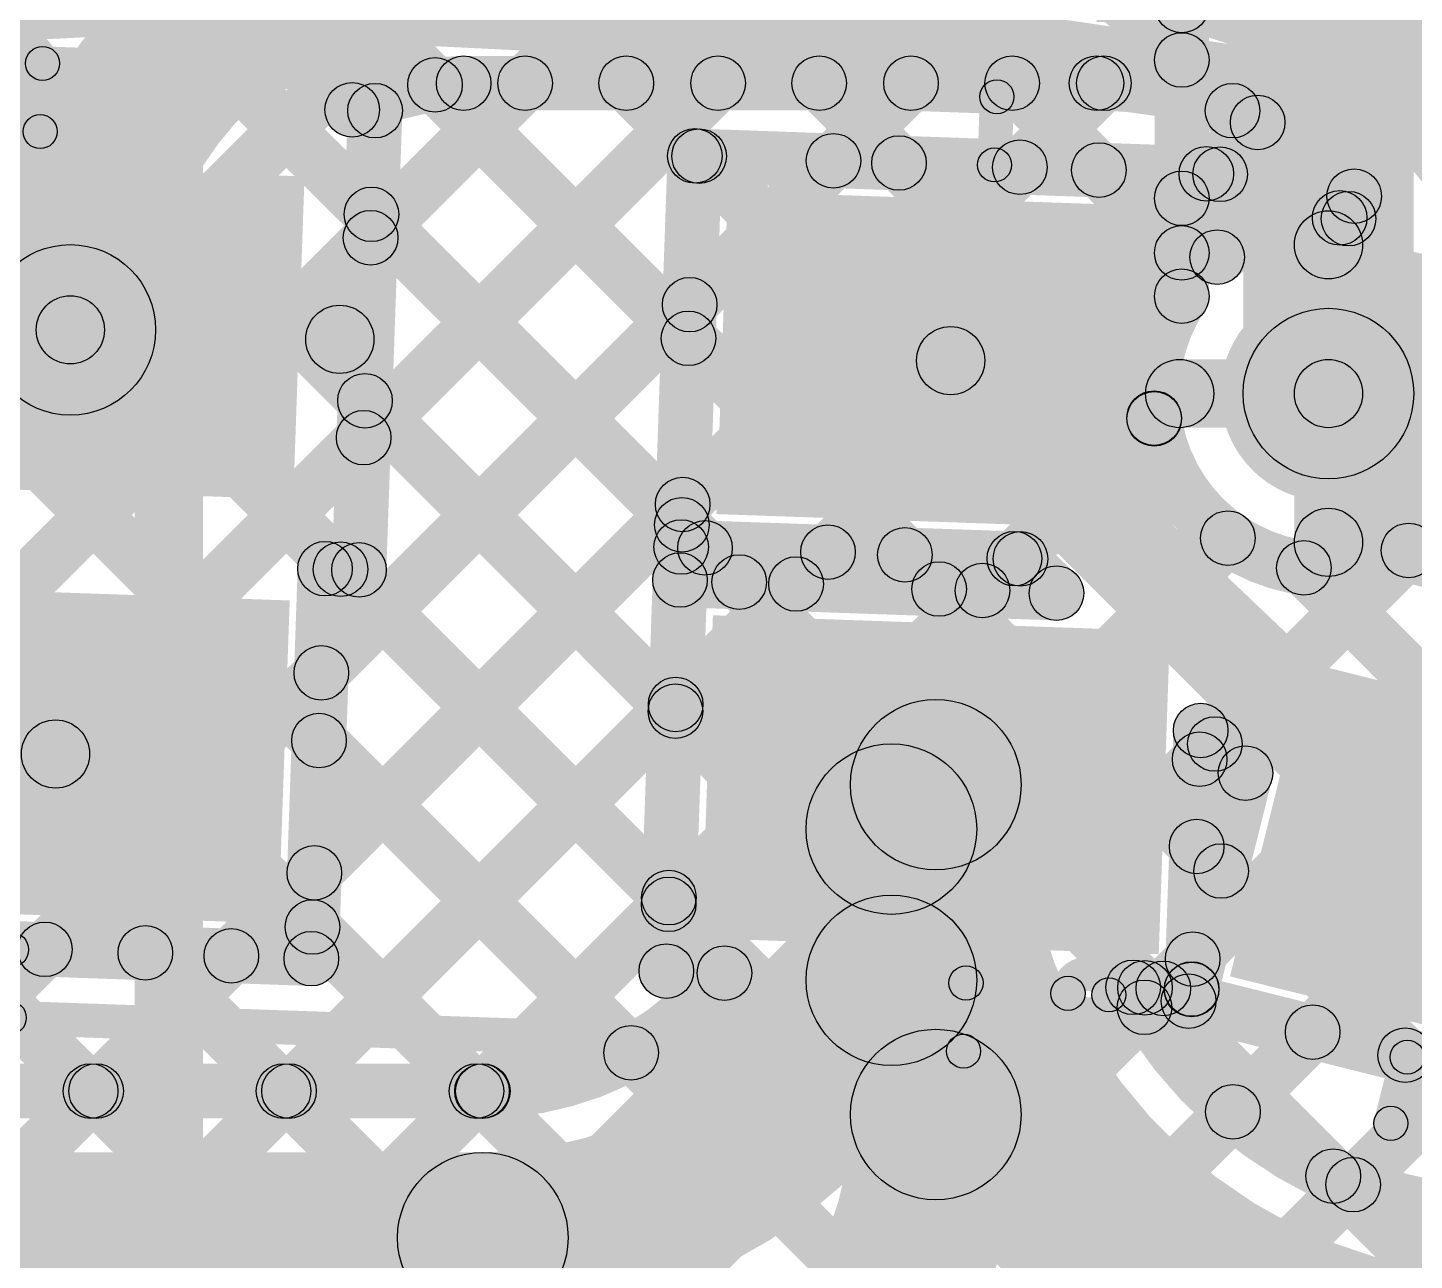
# Model space of a CAD drawing. Header units: millimetres. Extents: x -2.17 to 2.17, y -2.17 to 2.17.
# Drawn here: x -0.0207 to 0.1826, y 0.9893 to 1.17 of the extents above; entities that cross this region are included whole.
import ezdxf

# ---------------------------------------------------------------- set-up
doc = ezdxf.new("R2010")
doc.units = ezdxf.units.MM
doc.header["$MEASUREMENT"] = 0
for name, color, linetype in [('BottomLayer', 5, 'Continuous'), ('BottomSolder', 6, 'Continuous'), ('Mechanical1', 6, 'Continuous'), ('Mechanical2', 216, 'Continuous'), ('TopLayer', 1, 'Continuous'), ('TopOverlay', 2, 'Continuous'), ('TopPaste', 8, 'Continuous'), ('TopSolder', 216, 'Continuous'), ('ViaHoleLayer', 16, 'Continuous')]:
    doc.layers.add(name, color=color, linetype=linetype)

# ---------------------------------------------------------------- blocks, each defined once
blk = doc.blocks.new('WS2812B_M____205')
at = {"layer": 'TopLayer'}
for points in [[(0.03504, 0.05079), (0.09409, 0.05079), (0.09409, 0.01142), (0.03504, 0.01142)], [(0.03504, -0.01142), (0.09409, -0.01142), (0.09409, -0.05079), (0.03504, -0.05079)]]:
    blk.add_hatch(color=1, dxfattribs=at).paths.add_polyline_path(points)
at = {"layer": 'TopOverlay'}
for points in [[(0.07, 0.0725), (0.07, 0.0675), (-0.07, 0.0675), (-0.07, 0.0725)], [(0.0675, 0.07), (0.0725, 0.07), (0.0725, 0.06), (0.0675, 0.06)]]:
    blk.add_hatch(color=2, dxfattribs=at).paths.add_polyline_path(points)
h = blk.add_hatch(color=2, dxfattribs=at)
edge = h.paths.add_edge_path()
edge.add_arc((0.07, 0.07), 0.0025, 0, 360)
h = blk.add_hatch(color=2, dxfattribs=at)
edge = h.paths.add_edge_path()
edge.add_arc((0.07, 0.07), 0.0025, 0, 360)
h = blk.add_hatch(color=2, dxfattribs=at)
edge = h.paths.add_edge_path()
edge.add_arc((0.07, 0.06), 0.0025, 0, 360)
at = {"layer": 'TopPaste'}
for points in [[(0.03504, 0.05079), (0.09409, 0.05079), (0.09409, 0.01142), (0.03504, 0.01142)], [(0.03504, -0.01142), (0.09409, -0.01142), (0.09409, -0.05079), (0.03504, -0.05079)]]:
    blk.add_hatch(color=8, dxfattribs=at).paths.add_polyline_path(points)
at = {"layer": 'TopSolder'}
for points in [[(0.03104, 0.05479), (0.09809, 0.05479), (0.09809, 0.00742), (0.03104, 0.00742)], [(0.03104, -0.00742), (0.09809, -0.00742), (0.09809, -0.05479), (0.03104, -0.05479)]]:
    blk.add_hatch(color=216, dxfattribs=at).paths.add_polyline_path(points)
at = {"layer": 'TopOverlay'}
for centre in [(0.07, 0.07), (0.07, 0.07), (0.07, 0.06)]:
    blk.add_circle(centre, 0.0025, dxfattribs=at)
blk = doc.blocks.new('WS2812B_M____206')
at = {"layer": 'TopLayer'}
for points in [[(-0.09409, 0.05079), (-0.03504, 0.05079), (-0.03504, 0.01142), (-0.09409, 0.01142)], [(0.03504, 0.05079), (0.09409, 0.05079), (0.09409, 0.01142), (0.03504, 0.01142)], [(-0.09409, -0.01142), (-0.03504, -0.01142), (-0.03504, -0.05079), (-0.09409, -0.05079)], [(0.03504, -0.01142), (0.09409, -0.01142), (0.09409, -0.05079), (0.03504, -0.05079)]]:
    blk.add_hatch(color=1, dxfattribs=at).paths.add_polyline_path(points)
at = {"layer": 'TopOverlay'}
h = blk.add_hatch(color=2, dxfattribs=at)
edge = h.paths.add_edge_path()
edge.add_arc((-0.07, 0.07), 0.0025, 0, 360)
h = blk.add_hatch(color=2, dxfattribs=at)
edge = h.paths.add_edge_path()
edge.add_arc((-0.07, 0.07), 0.0025, 0, 360)
for points in [[(0.07, 0.0725), (0.07, 0.0675), (-0.07, 0.0675), (-0.07, 0.0725)], [(-0.0725, 0.07), (-0.0675, 0.07), (-0.0675, 0.06), (-0.0725, 0.06)], [(0.0675, 0.07), (0.0725, 0.07), (0.0725, 0.06), (0.0675, 0.06)], [(-0.0725, -0.06), (-0.0675, -0.06), (-0.0675, -0.07), (-0.0725, -0.07)], [(0.0675, -0.06), (0.0725, -0.06), (0.0725, -0.07), (0.0675, -0.07)], [(0.07, -0.0675), (0.07, -0.0725), (-0.07, -0.0725), (-0.07, -0.0675)]]:
    blk.add_hatch(color=2, dxfattribs=at).paths.add_polyline_path(points)
h = blk.add_hatch(color=2, dxfattribs=at)
edge = h.paths.add_edge_path()
edge.add_arc((0.07, 0.07), 0.0025, 0, 360)
h = blk.add_hatch(color=2, dxfattribs=at)
edge = h.paths.add_edge_path()
edge.add_arc((0.07, 0.07), 0.0025, 0, 360)
h = blk.add_hatch(color=2, dxfattribs=at)
edge = h.paths.add_edge_path()
edge.add_arc((-0.091, 0.061), 0.0025, 0, 360)
h = blk.add_hatch(color=2, dxfattribs=at)
edge = h.paths.add_edge_path()
edge.add_arc((-0.085, 0.061), 0.0025, 0, 360)
h = blk.add_hatch(color=2, dxfattribs=at)
edge = h.paths.add_edge_path()
edge.add_arc((-0.07, 0.06), 0.0025, 0, 360)
h = blk.add_hatch(color=2, dxfattribs=at)
edge = h.paths.add_edge_path()
edge.add_arc((0.07, 0.06), 0.0025, 0, 360)
h = blk.add_hatch(color=2, dxfattribs=at)
edge = h.paths.add_edge_path()
edge.add_arc((-0.07, -0.06), 0.0025, 0, 360)
h = blk.add_hatch(color=2, dxfattribs=at)
edge = h.paths.add_edge_path()
edge.add_arc((0.07, -0.06), 0.0025, 0, 360)
h = blk.add_hatch(color=2, dxfattribs=at)
edge = h.paths.add_edge_path()
edge.add_arc((-0.07, -0.07), 0.0025, 0, 360)
h = blk.add_hatch(color=2, dxfattribs=at)
edge = h.paths.add_edge_path()
edge.add_arc((-0.07, -0.07), 0.0025, 0, 360)
h = blk.add_hatch(color=2, dxfattribs=at)
edge = h.paths.add_edge_path()
edge.add_arc((0.07, -0.07), 0.0025, 0, 360)
h = blk.add_hatch(color=2, dxfattribs=at)
edge = h.paths.add_edge_path()
edge.add_arc((0.07, -0.07), 0.0025, 0, 360)
at = {"layer": 'TopPaste'}
for points in [[(-0.09409, 0.05079), (-0.03504, 0.05079), (-0.03504, 0.01142), (-0.09409, 0.01142)], [(0.03504, 0.05079), (0.09409, 0.05079), (0.09409, 0.01142), (0.03504, 0.01142)], [(-0.09409, -0.01142), (-0.03504, -0.01142), (-0.03504, -0.05079), (-0.09409, -0.05079)], [(0.03504, -0.01142), (0.09409, -0.01142), (0.09409, -0.05079), (0.03504, -0.05079)]]:
    blk.add_hatch(color=8, dxfattribs=at).paths.add_polyline_path(points)
at = {"layer": 'TopSolder'}
for points in [[(-0.09809, 0.05479), (-0.03104, 0.05479), (-0.03104, 0.00742), (-0.09809, 0.00742)], [(0.03104, 0.05479), (0.09809, 0.05479), (0.09809, 0.00742), (0.03104, 0.00742)], [(-0.09809, -0.00742), (-0.03104, -0.00742), (-0.03104, -0.05479), (-0.09809, -0.05479)], [(0.03104, -0.00742), (0.09809, -0.00742), (0.09809, -0.05479), (0.03104, -0.05479)]]:
    blk.add_hatch(color=216, dxfattribs=at).paths.add_polyline_path(points)
at = {"layer": 'TopOverlay', "const_width": 0.005}
blk.add_lwpolyline([(-0.085, 0.061, 1), (-0.091, 0.061, 1)], format="xyb", close=True, dxfattribs=at)
at = {"layer": 'TopOverlay'}
for centre in [(-0.07, 0.07), (-0.07, 0.07), (0.07, 0.07), (0.07, 0.07), (-0.091, 0.061), (-0.085, 0.061), (-0.07, 0.06), (0.07, 0.06), (-0.07, -0.06), (0.07, -0.06), (-0.07, -0.07), (-0.07, -0.07), (0.07, -0.07), (0.07, -0.07)]:
    blk.add_circle(centre, 0.0025, dxfattribs=at)

msp = doc.modelspace()

# ---------------------------------------------------------------- hatches: boundary and pattern name
at = {"layer": 'BottomLayer'}
for points in [[(-0.63664, 1.94478), (-0.63098, 1.95043), (0.15133, 1.16813), (0.14567, 1.16247)], [(-0.65734, 1.9372), (-0.65168, 1.94286), (0.15133, 1.13984), (0.14567, 1.13419)], [(-0.67805, 1.92962), (-0.67239, 1.93528), (0.14727, 1.11562), (0.14161, 1.10996)], [(-0.69875, 1.92204), (-0.6931, 1.9277), (0.43483, 0.79977), (0.42917, 0.79412)], [(-0.71946, 1.91446), (-0.7138, 1.92012), (0.4304, 0.77592), (0.42475, 0.77026)], [(-0.74017, 1.90689), (-0.73451, 1.91254), (0.40382, 0.77422), (0.39816, 0.76856)], [(-0.76087, 1.89931), (-0.75521, 1.90496), (0.37553, 0.77422), (0.36988, 0.76856)], [(-0.78158, 1.89173), (-0.77592, 1.89739), (0.34612, 0.77534), (0.34047, 0.76969)], [(-0.80228, 1.88415), (-0.79663, 1.88981), (0.31769, 0.77549), (0.31203, 0.76983)], [(-0.82299, 1.87657), (-0.81733, 1.88223), (0.31257, 0.75232), (0.30692, 0.74667)], [(-0.84344, 1.86874), (-0.83778, 1.87439), (0.3049, 0.73172), (0.29924, 0.72606)], [(-0.86168, 1.85869), (-0.85602, 1.86435), (0.27661, 0.73172), (0.27095, 0.72606)], [(-0.87992, 1.84865), (-0.87426, 1.8543), (0.24833, 0.73172), (0.24267, 0.72606)], [(-0.32235, 0.55537), (-0.32801, 0.56103), (0.94909, 1.83813), (0.95475, 1.83247)], [(-0.30604, 0.5434), (-0.3117, 0.54906), (0.96823, 1.82898), (0.97388, 1.82332)], [(-0.17292, 0.64824), (-0.17857, 0.65389), (0.98631, 1.81878), (0.99197, 1.81312)], [(0.1525, 1.13067), (0.1445, 1.13067), (0.1445, 1.4562), (0.1525, 1.4562)], [(0.1825, 1.11639), (0.1575, 1.11639), (0.1575, 1.4562), (0.1825, 1.4562)], [(-0.70329, 0.48556), (-0.70895, 0.49122), (0.14567, 1.34584), (0.15133, 1.34018)], [(-0.67501, 0.48556), (-0.68066, 0.49122), (0.14567, 1.31755), (0.15133, 1.31189)], [(-0.57427, 0.55801), (-0.57993, 0.56366), (0.14567, 1.28927), (0.15133, 1.28361)], [(-0.54433, 0.55967), (-0.54998, 0.56533), (0.14567, 1.26098), (0.15133, 1.25533)], [(-0.51604, 0.55967), (-0.5217, 0.56533), (0.14567, 1.2327), (0.15133, 1.22704)], [(-0.48776, 0.55967), (-0.49341, 0.56533), (0.14567, 1.20441), (0.15133, 1.19876)], [(-0.45947, 0.55967), (-0.46513, 0.56533), (0.14567, 1.17613), (0.15133, 1.17047)], [(-0.43119, 0.55967), (-0.43685, 0.56533), (0.14567, 1.14785), (0.15133, 1.14219)], [(0.14819, 1.11139), (0.14819, 1.12139), (0.17, 1.12139), (0.17, 1.11139)], [(0.17, 1.11139), (0.17, 1.12139), (0.19181, 1.12139), (0.19181, 1.11139)], [(0.175, 1.09458), (0.165, 1.09458), (0.165, 1.11639), (0.175, 1.11639)], [(-0.4029, 0.55967), (-0.40856, 0.56533), (0.14163, 1.11552), (0.14728, 1.10986)], [(-0.37462, 0.55967), (-0.38028, 0.56533), (0.15243, 1.09803), (0.15808, 1.09238)], [(-0.34634, 0.55967), (-0.35199, 0.56533), (0.17891, 1.09623), (0.18457, 1.09057)], [(0.16357, 1.088), (0.16923, 1.09366), (0.43483, 0.82806), (0.42917, 0.8224)]]:
    msp.add_hatch(color=5, dxfattribs=at).paths.add_polyline_path(points)
h = msp.add_hatch(color=5, dxfattribs=at)
edge = h.paths.add_edge_path()
edge.add_arc((0.1485, 1.1733), 0.004, 0, 360)
h = msp.add_hatch(color=5, dxfattribs=at)
edge = h.paths.add_edge_path()
edge.add_arc((0.1485, 1.1653), 0.004, 0, 360)
h = msp.add_hatch(color=5, dxfattribs=at)
edge = h.paths.add_edge_path()
edge.add_arc((0.1485, 1.14502), 0.004, 0, 360)
h = msp.add_hatch(color=5, dxfattribs=at)
edge = h.paths.add_edge_path()
edge.add_arc((0.1485, 1.13701), 0.004, 0, 360)
h = msp.add_hatch(color=5, dxfattribs=at)
edge = h.paths.add_edge_path()
edge.add_arc((0.1485, 1.13067), 0.004, 0, 360)
h = msp.add_hatch(color=5, dxfattribs=at)
edge = h.paths.add_edge_path()
edge.add_arc((0.1485, 1.13067), 0.004, 0, 360)
h = msp.add_hatch(color=5, dxfattribs=at)
edge = h.paths.add_edge_path()
edge.add_arc((0.17, 1.11639), 0.0125, 0, 360)
h = msp.add_hatch(color=5, dxfattribs=at)
edge = h.paths.add_edge_path()
edge.add_arc((0.17, 1.11639), 0.01181, 0, 360)
h = msp.add_hatch(color=5, dxfattribs=at)
edge = h.paths.add_edge_path()
edge.add_arc((0.14819, 1.11639), 0.005, 0, 360)
h = msp.add_hatch(color=5, dxfattribs=at)
edge = h.paths.add_edge_path()
edge.add_arc((0.17, 1.11639), 0.005, 0, 360)
h = msp.add_hatch(color=5, dxfattribs=at)
edge = h.paths.add_edge_path()
edge.add_arc((0.17, 1.11639), 0.005, 0, 360)
h = msp.add_hatch(color=5, dxfattribs=at)
edge = h.paths.add_edge_path()
edge.add_arc((0.17, 1.11639), 0.005, 0, 360)
h = msp.add_hatch(color=5, dxfattribs=at)
edge = h.paths.add_edge_path()
edge.add_arc((0.14444, 1.11279), 0.004, 0, 360)
h = msp.add_hatch(color=5, dxfattribs=at)
edge = h.paths.add_edge_path()
edge.add_arc((0.14446, 1.11269), 0.004, 0, 360)
h = msp.add_hatch(color=5, dxfattribs=at)
edge = h.paths.add_edge_path()
edge.add_arc((0.15526, 1.0952), 0.004, 0, 360)
h = msp.add_hatch(color=5, dxfattribs=at)
edge = h.paths.add_edge_path()
edge.add_arc((0.17, 1.09458), 0.005, 0, 360)
h = msp.add_hatch(color=5, dxfattribs=at)
edge = h.paths.add_edge_path()
edge.add_arc((0.18174, 1.0934), 0.004, 0, 360)
h = msp.add_hatch(color=5, dxfattribs=at)
edge = h.paths.add_edge_path()
edge.add_arc((0.1664, 1.09083), 0.004, 0, 360)
at = {"layer": 'BottomSolder'}
h = msp.add_hatch(color=6, dxfattribs=at)
edge = h.paths.add_edge_path()
edge.add_arc((0.17, 1.11639), 0.01581, 0, 360)
at = {"layer": 'Mechanical1'}
msp.add_hatch(color=6, dxfattribs=at).paths.add_polyline_path([(0.005, 0), (-0.005, 0), (-0.005, 2.16739), (0.005, 2.16739)])
at = {"layer": 'TopLayer'}
h = msp.add_hatch(color=1, dxfattribs=at)
edge = h.paths.add_edge_path()
edge.add_arc((0.03902, 1.16164), 0.004, 0, 360)
h = msp.add_hatch(color=1, dxfattribs=at)
edge = h.paths.add_edge_path()
edge.add_arc((0.04322, 1.16189), 0.004, 0, 360)
h = msp.add_hatch(color=1, dxfattribs=at)
edge = h.paths.add_edge_path()
edge.add_arc((0.04322, 1.16189), 0.004, 0, 360)
for points in [[(0.04322, 1.15789), (0.04322, 1.16589), (0.136, 1.16589), (0.136, 1.15789)], [(0.03139, 1.1071), (0.02573, 1.11276), (0.07769, 1.16472), (0.08335, 1.15906)], [(0.03241, 1.13641), (0.02676, 1.14207), (0.04941, 1.16472), (0.05506, 1.15906)], [(0.03619, 1.15882), (0.04185, 1.16447), (0.079, 1.12731), (0.07335, 1.12166)], [(0.06423, 1.15906), (0.06989, 1.16472), (0.08057, 1.15404), (0.07491, 1.14838)], [(0.09251, 1.15906), (0.09817, 1.16472), (0.10987, 1.15301), (0.10422, 1.14736)], [(0.10026, 1.14769), (0.09461, 1.15335), (0.10597, 1.16472), (0.11163, 1.15906)], [(0.1208, 1.15906), (0.12645, 1.16472), (0.13918, 1.15199), (0.13352, 1.14633)], [(0.12759, 1.14674), (0.12194, 1.1524), (0.13425, 1.16471), (0.1399, 1.15905)], [(0.02674, 1.15399), (0.02702, 1.16199), (0.03037, 1.16187), (0.03009, 1.15387)], [(0.15311, 1.15504), (0.15876, 1.16069), (0.17448, 1.14498), (0.16882, 1.13932)], [(0.15492, 1.14578), (0.14927, 1.15144), (0.15679, 1.15897), (0.16245, 1.15331)], [(0.03188, 1.0904), (0.02389, 1.09068), (0.02624, 1.15801), (0.03423, 1.15773)], [(0.07697, 1.14723), (0.07725, 1.15523), (0.15426, 1.15254), (0.15398, 1.14454)], [(0.07911, 1.09376), (0.07111, 1.09404), (0.07311, 1.15137), (0.08111, 1.15109)], [(0.15769, 1.13626), (0.1497, 1.13654), (0.15012, 1.14868), (0.15812, 1.1484)], [(0.02688, 1.13985), (0.03253, 1.1455), (0.07805, 1.09998), (0.07239, 1.09433)], [(0.17683, 1.14106), (0.16907, 1.143), (0.16989, 1.1463), (0.17766, 1.14437)], [(0.175, 1.11639), (0.165, 1.11639), (0.165, 1.1382), (0.175, 1.1382)], [(0.02518, 1.07261), (0.01952, 1.07827), (0.07352, 1.13226), (0.07918, 1.12661)], [(-0.05412, 1.12211), (-0.05377, 1.1321), (-0.01427, 1.13072), (-0.01462, 1.12073)], [(-0.01462, 1.12073), (-0.01427, 1.13072), (0.02524, 1.12934), (0.02489, 1.11935)], [(0.16683, 1.1043), (0.17317, 1.12848), (0.21205, 1.11828), (0.2057, 1.0941)], [(-0.11202, 1.11594), (-0.10681, 1.12448), (-0.01401, 1.06783), (-0.01922, 1.05929)], [(0.11117, 1.1176), (0.11806, 1.12484), (0.19727, 1.04945), (0.19038, 1.04221)], [(0.02592, 1.11252), (0.03158, 1.11817), (0.0771, 1.07265), (0.07144, 1.067)], [(0.02416, 1.0433), (0.0185, 1.04896), (0.0725, 1.10296), (0.07815, 1.0973)], [(0.07239, 1.09433), (0.07805, 1.09998), (0.08143, 1.0966), (0.07577, 1.09095)], [(0.07497, 1.0899), (0.07525, 1.09789), (0.12498, 1.09616), (0.1247, 1.08816)], [(0.07577, 1.09095), (0.08143, 1.0966), (0.08644, 1.09159), (0.08079, 1.08593)], [(0.09478, 1.08564), (0.08912, 1.0913), (0.0938, 1.09597), (0.09946, 1.09032)], [(0.02275, 1.08672), (0.02303, 1.09471), (0.02802, 1.09454), (0.02774, 1.08654)], [(0.10508, 1.08992), (0.11074, 1.09558), (0.11575, 1.09057), (0.1101, 1.08491)], [(0.12211, 1.08469), (0.11645, 1.09034), (0.12113, 1.09502), (0.12679, 1.08936)], [(0.12208, 1.08926), (0.1276, 1.09506), (0.13287, 1.09004), (0.12736, 1.08424)], [(0.02234, 1.08781), (0.028, 1.09347), (0.07614, 1.04532), (0.07048, 1.03967)], [(0.0748, 1.08507), (0.07508, 1.09306), (0.13026, 1.09114), (0.12998, 1.08314)], [(0.02489, 1.03341), (0.01689, 1.03369), (0.01889, 1.09086), (0.02688, 1.09058)], [(0.07693, 1.03159), (0.06894, 1.03187), (0.07094, 1.0892), (0.07894, 1.08893)], [(0.02045, 1.01131), (0.01479, 1.01697), (0.07147, 1.07365), (0.07713, 1.06799)], [(0.14851, 1.06411), (0.15403, 1.0699), (0.1606, 1.06365), (0.15508, 1.05786)], [(0.01918, 1.06269), (0.02483, 1.06835), (0.0706, 1.02258), (0.06494, 1.01692)], [(0.15395, 1.05996), (0.1483, 1.06562), (0.15053, 1.06785), (0.15618, 1.06219)], [(0.15394, 1.02896), (0.14595, 1.02924), (0.14727, 1.06714), (0.15527, 1.06687)], [(0.15383, 1.02813), (0.14607, 1.03006), (0.15396, 1.06172), (0.16172, 1.05979)], [(0.12494, 1.0107), (0.09994, 1.0107), (0.09994, 1.05905), (0.12494, 1.05905)], [(0.11843, 1.03038), (0.09343, 1.03038), (0.09343, 1.05254), (0.11843, 1.05254)], [(0.14785, 1.04716), (0.15351, 1.05281), (0.15709, 1.04923), (0.15143, 1.04357)], [(0.04873, 1.01131), (0.04308, 1.01697), (0.07045, 1.04434), (0.07611, 1.03868)], [(0.01822, 1.03536), (0.02388, 1.04102), (0.04793, 1.01697), (0.04227, 1.01131)], [(-0.05626, 1.03224), (-0.05598, 1.04023), (0.02103, 1.03754), (0.02075, 1.02955)], [(-0.03583, 1.0116), (-0.04148, 1.01726), (-0.021, 1.03774), (-0.01535, 1.03208)], [(-0.03558, 1.03259), (-0.02992, 1.03825), (-0.00864, 1.01697), (-0.0143, 1.01131)], [(-0.00783, 1.01131), (-0.01349, 1.01697), (0.00633, 1.03679), (0.01198, 1.03113)], [(-0.00627, 1.03157), (-0.00061, 1.03723), (0.01965, 1.01697), (0.01399, 1.01131)], [(0.0728, 1.02773), (0.07308, 1.03573), (0.08158, 1.03543), (0.08131, 1.02744)], [(0.14863, 1.02636), (0.14298, 1.03201), (0.14727, 1.03631), (0.15293, 1.03065)], [(0.14123, 1.02534), (0.14151, 1.03334), (0.15007, 1.03304), (0.14979, 1.02504)], [(0.14586, 1.02358), (0.1402, 1.02924), (0.14298, 1.03201), (0.14863, 1.02636)], [(0.14027, 1.02645), (0.14593, 1.03211), (0.17354, 1.0045), (0.16788, 0.99884)], [(0.14854, 1.02344), (0.15047, 1.0312), (0.22524, 1.01256), (0.2233, 1.0048)], [(0.15883, 1.00827), (0.15317, 1.01392), (0.16486, 1.02561), (0.17052, 1.01996)], [(0.17843, 1.01657), (0.18409, 1.02223), (0.2076, 0.99872), (0.20194, 0.99306)], [(0.17644, 0.99759), (0.17078, 1.00325), (0.1875, 1.01997), (0.19316, 1.01431)], [(-0.03355, 1.01014), (-0.03355, 1.01814), (0.04603, 1.01814), (0.04603, 1.01014)], [(-0.03355, 0.98014), (-0.03355, 1.00514), (0.04603, 1.00514), (0.04603, 0.98014)]]:
    msp.add_hatch(color=1, dxfattribs=at).paths.add_polyline_path(points)
h = msp.add_hatch(color=1, dxfattribs=at)
edge = h.paths.add_edge_path()
edge.add_arc((0.05223, 1.16189), 0.004, 0, 360)
h = msp.add_hatch(color=1, dxfattribs=at)
edge = h.paths.add_edge_path()
edge.add_arc((0.06706, 1.16189), 0.004, 0, 360)
h = msp.add_hatch(color=1, dxfattribs=at)
edge = h.paths.add_edge_path()
edge.add_arc((0.08052, 1.16189), 0.004, 0, 360)
h = msp.add_hatch(color=1, dxfattribs=at)
edge = h.paths.add_edge_path()
edge.add_arc((0.09534, 1.16189), 0.004, 0, 360)
h = msp.add_hatch(color=1, dxfattribs=at)
edge = h.paths.add_edge_path()
edge.add_arc((0.1088, 1.16189), 0.004, 0, 360)
h = msp.add_hatch(color=1, dxfattribs=at)
edge = h.paths.add_edge_path()
edge.add_arc((0.12363, 1.16189), 0.004, 0, 360)
h = msp.add_hatch(color=1, dxfattribs=at)
edge = h.paths.add_edge_path()
edge.add_arc((0.136, 1.16189), 0.004, 0, 360)
h = msp.add_hatch(color=1, dxfattribs=at)
edge = h.paths.add_edge_path()
edge.add_arc((0.136, 1.16189), 0.004, 0, 360)
h = msp.add_hatch(color=1, dxfattribs=at)
edge = h.paths.add_edge_path()
edge.add_arc((0.13708, 1.16188), 0.004, 0, 360)
h = msp.add_hatch(color=1, dxfattribs=at)
edge = h.paths.add_edge_path()
edge.add_arc((0.02688, 1.15799), 0.004, 0, 360)
h = msp.add_hatch(color=1, dxfattribs=at)
edge = h.paths.add_edge_path()
edge.add_arc((0.02688, 1.15799), 0.004, 0, 360)
h = msp.add_hatch(color=1, dxfattribs=at)
edge = h.paths.add_edge_path()
edge.add_arc((0.03023, 1.15787), 0.004, 0, 360)
h = msp.add_hatch(color=1, dxfattribs=at)
edge = h.paths.add_edge_path()
edge.add_arc((0.03023, 1.15787), 0.004, 0, 360)
h = msp.add_hatch(color=1, dxfattribs=at)
edge = h.paths.add_edge_path()
edge.add_arc((0.15594, 1.15786), 0.004, 0, 360)
h = msp.add_hatch(color=1, dxfattribs=at)
edge = h.paths.add_edge_path()
edge.add_arc((0.15962, 1.15614), 0.004, 0, 360)
h = msp.add_hatch(color=1, dxfattribs=at)
edge = h.paths.add_edge_path()
edge.add_arc((0.07711, 1.15123), 0.004, 0, 360)
h = msp.add_hatch(color=1, dxfattribs=at)
edge = h.paths.add_edge_path()
edge.add_arc((0.07711, 1.15123), 0.004, 0, 360)
h = msp.add_hatch(color=1, dxfattribs=at)
edge = h.paths.add_edge_path()
edge.add_arc((0.07774, 1.15121), 0.004, 0, 360)
h = msp.add_hatch(color=1, dxfattribs=at)
edge = h.paths.add_edge_path()
edge.add_arc((0.09744, 1.15052), 0.004, 0, 360)
h = msp.add_hatch(color=1, dxfattribs=at)
edge = h.paths.add_edge_path()
edge.add_arc((0.10704, 1.15019), 0.004, 0, 360)
h = msp.add_hatch(color=1, dxfattribs=at)
edge = h.paths.add_edge_path()
edge.add_arc((0.12477, 1.14957), 0.004, 0, 360)
h = msp.add_hatch(color=1, dxfattribs=at)
edge = h.paths.add_edge_path()
edge.add_arc((0.13635, 1.14916), 0.004, 0, 360)
h = msp.add_hatch(color=1, dxfattribs=at)
edge = h.paths.add_edge_path()
edge.add_arc((0.1521, 1.14861), 0.004, 0, 360)
h = msp.add_hatch(color=1, dxfattribs=at)
edge = h.paths.add_edge_path()
edge.add_arc((0.15412, 1.14854), 0.004, 0, 360)
h = msp.add_hatch(color=1, dxfattribs=at)
edge = h.paths.add_edge_path()
edge.add_arc((0.15412, 1.14854), 0.004, 0, 360)
h = msp.add_hatch(color=1, dxfattribs=at)
edge = h.paths.add_edge_path()
edge.add_arc((0.17378, 1.14533), 0.004, 0, 360)
h = msp.add_hatch(color=1, dxfattribs=at)
edge = h.paths.add_edge_path()
edge.add_arc((0.17378, 1.14533), 0.004, 0, 360)
h = msp.add_hatch(color=1, dxfattribs=at)
edge = h.paths.add_edge_path()
edge.add_arc((0.0297, 1.14267), 0.004, 0, 360)
h = msp.add_hatch(color=1, dxfattribs=at)
edge = h.paths.add_edge_path()
edge.add_arc((0.17165, 1.14215), 0.004, 0, 360)
h = msp.add_hatch(color=1, dxfattribs=at)
edge = h.paths.add_edge_path()
edge.add_arc((0.17295, 1.14203), 0.004, 0, 360)
h = msp.add_hatch(color=1, dxfattribs=at)
edge = h.paths.add_edge_path()
edge.add_arc((0.17295, 1.14203), 0.004, 0, 360)
h = msp.add_hatch(color=1, dxfattribs=at)
edge = h.paths.add_edge_path()
edge.add_arc((0.02958, 1.13924), 0.004, 0, 360)
h = msp.add_hatch(color=1, dxfattribs=at)
edge = h.paths.add_edge_path()
edge.add_arc((0.17, 1.1382), 0.005, 0, 360)
h = msp.add_hatch(color=1, dxfattribs=at)
edge = h.paths.add_edge_path()
edge.add_arc((0.15369, 1.1364), 0.004, 0, 360)
h = msp.add_hatch(color=1, dxfattribs=at)
edge = h.paths.add_edge_path()
edge.add_arc((0.15369, 1.1364), 0.004, 0, 360)
h = msp.add_hatch(color=1, dxfattribs=at)
edge = h.paths.add_edge_path()
edge.add_arc((-0.01444, 1.12573), 0.0125, 0, 360)
h = msp.add_hatch(color=1, dxfattribs=at)
edge = h.paths.add_edge_path()
edge.add_arc((-0.01444, 1.12573), 0.0125, 0, 360)
h = msp.add_hatch(color=1, dxfattribs=at)
edge = h.paths.add_edge_path()
edge.add_arc((0.07635, 1.12943), 0.004, 0, 360)
h = msp.add_hatch(color=1, dxfattribs=at)
edge = h.paths.add_edge_path()
edge.add_arc((-0.01444, 1.12573), 0.005, 0, 360)
h = msp.add_hatch(color=1, dxfattribs=at)
edge = h.paths.add_edge_path()
edge.add_arc((-0.01444, 1.12573), 0.005, 0, 360)
h = msp.add_hatch(color=1, dxfattribs=at)
edge = h.paths.add_edge_path()
edge.add_arc((0.02506, 1.12435), 0.005, 0, 360)
h = msp.add_hatch(color=1, dxfattribs=at)
edge = h.paths.add_edge_path()
edge.add_arc((0.07618, 1.12449), 0.004, 0, 360)
h = msp.add_hatch(color=1, dxfattribs=at)
edge = h.paths.add_edge_path()
edge.add_arc((0.17, 1.11639), 0.0125, 0, 360)
h = msp.add_hatch(color=1, dxfattribs=at)
edge = h.paths.add_edge_path()
edge.add_arc((0.17, 1.11639), 0.01181, 0, 360)
h = msp.add_hatch(color=1, dxfattribs=at)
edge = h.paths.add_edge_path()
edge.add_arc((0.11461, 1.12122), 0.005, 0, 360)
h = msp.add_hatch(color=1, dxfattribs=at)
edge = h.paths.add_edge_path()
edge.add_arc((0.17, 1.11639), 0.005, 0, 360)
h = msp.add_hatch(color=1, dxfattribs=at)
edge = h.paths.add_edge_path()
edge.add_arc((0.02875, 1.11534), 0.004, 0, 360)
h = msp.add_hatch(color=1, dxfattribs=at)
edge = h.paths.add_edge_path()
edge.add_arc((0.02856, 1.10993), 0.004, 0, 360)
h = msp.add_hatch(color=1, dxfattribs=at)
edge = h.paths.add_edge_path()
edge.add_arc((0.07533, 1.10013), 0.004, 0, 360)
h = msp.add_hatch(color=1, dxfattribs=at)
edge = h.paths.add_edge_path()
edge.add_arc((0.07522, 1.09716), 0.004, 0, 360)
h = msp.add_hatch(color=1, dxfattribs=at)
edge = h.paths.add_edge_path()
edge.add_arc((0.07522, 1.09716), 0.004, 0, 360)
h = msp.add_hatch(color=1, dxfattribs=at)
edge = h.paths.add_edge_path()
edge.add_arc((0.07511, 1.0939), 0.004, 0, 360)
h = msp.add_hatch(color=1, dxfattribs=at)
edge = h.paths.add_edge_path()
edge.add_arc((0.07511, 1.0939), 0.004, 0, 360)
h = msp.add_hatch(color=1, dxfattribs=at)
edge = h.paths.add_edge_path()
edge.add_arc((0.0786, 1.09377), 0.004, 0, 360)
h = msp.add_hatch(color=1, dxfattribs=at)
edge = h.paths.add_edge_path()
edge.add_arc((0.0786, 1.09377), 0.004, 0, 360)
h = msp.add_hatch(color=1, dxfattribs=at)
edge = h.paths.add_edge_path()
edge.add_arc((0.09663, 1.09315), 0.004, 0, 360)
h = msp.add_hatch(color=1, dxfattribs=at)
edge = h.paths.add_edge_path()
edge.add_arc((0.10791, 1.09275), 0.004, 0, 360)
h = msp.add_hatch(color=1, dxfattribs=at)
edge = h.paths.add_edge_path()
edge.add_arc((0.12396, 1.09219), 0.004, 0, 360)
h = msp.add_hatch(color=1, dxfattribs=at)
edge = h.paths.add_edge_path()
edge.add_arc((0.12484, 1.09216), 0.004, 0, 360)
h = msp.add_hatch(color=1, dxfattribs=at)
edge = h.paths.add_edge_path()
edge.add_arc((0.12484, 1.09216), 0.004, 0, 360)
h = msp.add_hatch(color=1, dxfattribs=at)
edge = h.paths.add_edge_path()
edge.add_arc((0.02289, 1.09072), 0.004, 0, 360)
h = msp.add_hatch(color=1, dxfattribs=at)
edge = h.paths.add_edge_path()
edge.add_arc((0.02289, 1.09072), 0.004, 0, 360)
h = msp.add_hatch(color=1, dxfattribs=at)
edge = h.paths.add_edge_path()
edge.add_arc((0.02517, 1.09064), 0.004, 0, 360)
h = msp.add_hatch(color=1, dxfattribs=at)
edge = h.paths.add_edge_path()
edge.add_arc((0.02788, 1.09054), 0.004, 0, 360)
h = msp.add_hatch(color=1, dxfattribs=at)
edge = h.paths.add_edge_path()
edge.add_arc((0.02788, 1.09054), 0.004, 0, 360)
h = msp.add_hatch(color=1, dxfattribs=at)
edge = h.paths.add_edge_path()
edge.add_arc((0.07494, 1.08906), 0.004, 0, 360)
h = msp.add_hatch(color=1, dxfattribs=at)
edge = h.paths.add_edge_path()
edge.add_arc((0.07494, 1.08906), 0.004, 0, 360)
h = msp.add_hatch(color=1, dxfattribs=at)
edge = h.paths.add_edge_path()
edge.add_arc((0.08362, 1.08876), 0.004, 0, 360)
h = msp.add_hatch(color=1, dxfattribs=at)
edge = h.paths.add_edge_path()
edge.add_arc((0.09195, 1.08847), 0.004, 0, 360)
h = msp.add_hatch(color=1, dxfattribs=at)
edge = h.paths.add_edge_path()
edge.add_arc((0.11292, 1.08774), 0.004, 0, 360)
h = msp.add_hatch(color=1, dxfattribs=at)
edge = h.paths.add_edge_path()
edge.add_arc((0.11928, 1.08752), 0.004, 0, 360)
h = msp.add_hatch(color=1, dxfattribs=at)
edge = h.paths.add_edge_path()
edge.add_arc((0.13012, 1.08714), 0.004, 0, 360)
h = msp.add_hatch(color=1, dxfattribs=at)
edge = h.paths.add_edge_path()
edge.add_arc((0.13012, 1.08714), 0.004, 0, 360)
h = msp.add_hatch(color=1, dxfattribs=at)
edge = h.paths.add_edge_path()
edge.add_arc((0.02235, 1.07544), 0.004, 0, 360)
h = msp.add_hatch(color=1, dxfattribs=at)
edge = h.paths.add_edge_path()
edge.add_arc((0.07427, 1.06983), 0.004, 0, 360)
h = msp.add_hatch(color=1, dxfattribs=at)
edge = h.paths.add_edge_path()
edge.add_arc((0.0743, 1.07082), 0.004, 0, 360)
h = msp.add_hatch(color=1, dxfattribs=at)
edge = h.paths.add_edge_path()
edge.add_arc((0.11244, 1.05905), 0.0125, 0, 360)
h = msp.add_hatch(color=1, dxfattribs=at)
edge = h.paths.add_edge_path()
edge.add_arc((0.11244, 1.05905), 0.0125, 0, 360)
h = msp.add_hatch(color=1, dxfattribs=at)
edge = h.paths.add_edge_path()
edge.add_arc((0.11244, 1.05905), 0.0125, 0, 360)
h = msp.add_hatch(color=1, dxfattribs=at)
edge = h.paths.add_edge_path()
edge.add_arc((0.02201, 1.06552), 0.004, 0, 360)
h = msp.add_hatch(color=1, dxfattribs=at)
edge = h.paths.add_edge_path()
edge.add_arc((0.15127, 1.067), 0.004, 0, 360)
h = msp.add_hatch(color=1, dxfattribs=at)
edge = h.paths.add_edge_path()
edge.add_arc((0.15127, 1.067), 0.004, 0, 360)
h = msp.add_hatch(color=1, dxfattribs=at)
edge = h.paths.add_edge_path()
edge.add_arc((-0.01661, 1.06356), 0.005, 0, 360)
h = msp.add_hatch(color=1, dxfattribs=at)
edge = h.paths.add_edge_path()
edge.add_arc((0.15336, 1.06502), 0.004, 0, 360)
h = msp.add_hatch(color=1, dxfattribs=at)
edge = h.paths.add_edge_path()
edge.add_arc((0.15112, 1.06279), 0.004, 0, 360)
h = msp.add_hatch(color=1, dxfattribs=at)
edge = h.paths.add_edge_path()
edge.add_arc((0.10593, 1.05254), 0.0125, 0, 360)
h = msp.add_hatch(color=1, dxfattribs=at)
edge = h.paths.add_edge_path()
edge.add_arc((0.10593, 1.05254), 0.0125, 0, 360)
h = msp.add_hatch(color=1, dxfattribs=at)
edge = h.paths.add_edge_path()
edge.add_arc((0.15784, 1.06075), 0.004, 0, 360)
h = msp.add_hatch(color=1, dxfattribs=at)
edge = h.paths.add_edge_path()
edge.add_arc((0.15784, 1.06075), 0.004, 0, 360)
h = msp.add_hatch(color=1, dxfattribs=at)
edge = h.paths.add_edge_path()
edge.add_arc((0.15068, 1.04999), 0.004, 0, 360)
h = msp.add_hatch(color=1, dxfattribs=at)
edge = h.paths.add_edge_path()
edge.add_arc((0.02133, 1.04613), 0.004, 0, 360)
h = msp.add_hatch(color=1, dxfattribs=at)
edge = h.paths.add_edge_path()
edge.add_arc((0.15426, 1.0464), 0.004, 0, 360)
h = msp.add_hatch(color=1, dxfattribs=at)
edge = h.paths.add_edge_path()
edge.add_arc((0.07328, 1.04151), 0.004, 0, 360)
h = msp.add_hatch(color=1, dxfattribs=at)
edge = h.paths.add_edge_path()
edge.add_arc((0.07331, 1.0425), 0.004, 0, 360)
h = msp.add_hatch(color=1, dxfattribs=at)
edge = h.paths.add_edge_path()
edge.add_arc((0.10593, 1.03038), 0.0125, 0, 360)
h = msp.add_hatch(color=1, dxfattribs=at)
edge = h.paths.add_edge_path()
edge.add_arc((0.10593, 1.03038), 0.0125, 0, 360)
h = msp.add_hatch(color=1, dxfattribs=at)
edge = h.paths.add_edge_path()
edge.add_arc((0.02105, 1.03819), 0.004, 0, 360)
h = msp.add_hatch(color=1, dxfattribs=at)
edge = h.paths.add_edge_path()
edge.add_arc((-0.01817, 1.03491), 0.004, 0, 360)
h = msp.add_hatch(color=1, dxfattribs=at)
edge = h.paths.add_edge_path()
edge.add_arc((-0.00344, 1.0344), 0.004, 0, 360)
h = msp.add_hatch(color=1, dxfattribs=at)
edge = h.paths.add_edge_path()
edge.add_arc((0.00916, 1.03396), 0.004, 0, 360)
h = msp.add_hatch(color=1, dxfattribs=at)
edge = h.paths.add_edge_path()
edge.add_arc((0.02089, 1.03355), 0.004, 0, 360)
h = msp.add_hatch(color=1, dxfattribs=at)
edge = h.paths.add_edge_path()
edge.add_arc((0.02089, 1.03355), 0.004, 0, 360)
h = msp.add_hatch(color=1, dxfattribs=at)
edge = h.paths.add_edge_path()
edge.add_arc((0.1501, 1.03348), 0.004, 0, 360)
h = msp.add_hatch(color=1, dxfattribs=at)
edge = h.paths.add_edge_path()
edge.add_arc((0.07294, 1.03173), 0.004, 0, 360)
h = msp.add_hatch(color=1, dxfattribs=at)
edge = h.paths.add_edge_path()
edge.add_arc((0.07294, 1.03173), 0.004, 0, 360)
h = msp.add_hatch(color=1, dxfattribs=at)
edge = h.paths.add_edge_path()
edge.add_arc((0.08145, 1.03143), 0.004, 0, 360)
h = msp.add_hatch(color=1, dxfattribs=at)
edge = h.paths.add_edge_path()
edge.add_arc((0.08145, 1.03143), 0.004, 0, 360)
h = msp.add_hatch(color=1, dxfattribs=at)
edge = h.paths.add_edge_path()
edge.add_arc((0.14137, 1.02934), 0.004, 0, 360)
h = msp.add_hatch(color=1, dxfattribs=at)
edge = h.paths.add_edge_path()
edge.add_arc((0.14137, 1.02934), 0.004, 0, 360)
h = msp.add_hatch(color=1, dxfattribs=at)
edge = h.paths.add_edge_path()
edge.add_arc((0.1431, 1.02928), 0.004, 0, 360)
h = msp.add_hatch(color=1, dxfattribs=at)
edge = h.paths.add_edge_path()
edge.add_arc((0.1458, 1.02919), 0.004, 0, 360)
h = msp.add_hatch(color=1, dxfattribs=at)
edge = h.paths.add_edge_path()
edge.add_arc((0.1458, 1.02919), 0.004, 0, 360)
h = msp.add_hatch(color=1, dxfattribs=at)
edge = h.paths.add_edge_path()
edge.add_arc((0.14993, 1.02904), 0.004, 0, 360)
h = msp.add_hatch(color=1, dxfattribs=at)
edge = h.paths.add_edge_path()
edge.add_arc((0.14995, 1.0291), 0.004, 0, 360)
h = msp.add_hatch(color=1, dxfattribs=at)
edge = h.paths.add_edge_path()
edge.add_arc((0.14995, 1.0291), 0.004, 0, 360)
h = msp.add_hatch(color=1, dxfattribs=at)
edge = h.paths.add_edge_path()
edge.add_arc((0.1495, 1.02732), 0.004, 0, 360)
h = msp.add_hatch(color=1, dxfattribs=at)
edge = h.paths.add_edge_path()
edge.add_arc((0.14303, 1.02641), 0.004, 0, 360)
h = msp.add_hatch(color=1, dxfattribs=at)
edge = h.paths.add_edge_path()
edge.add_arc((0.16769, 1.02278), 0.004, 0, 360)
h = msp.add_hatch(color=1, dxfattribs=at)
edge = h.paths.add_edge_path()
edge.add_arc((0.06777, 1.01975), 0.004, 0, 360)
h = msp.add_hatch(color=1, dxfattribs=at)
edge = h.paths.add_edge_path()
edge.add_arc((0.11244, 1.0107), 0.0125, 0, 360)
h = msp.add_hatch(color=1, dxfattribs=at)
edge = h.paths.add_edge_path()
edge.add_arc((0.11244, 1.0107), 0.0125, 0, 360)
h = msp.add_hatch(color=1, dxfattribs=at)
edge = h.paths.add_edge_path()
edge.add_arc((0.18126, 1.0194), 0.004, 0, 360)
h = msp.add_hatch(color=1, dxfattribs=at)
edge = h.paths.add_edge_path()
edge.add_arc((-0.01147, 1.01414), 0.004, 0, 360)
h = msp.add_hatch(color=1, dxfattribs=at)
edge = h.paths.add_edge_path()
edge.add_arc((-0.01066, 1.01414), 0.004, 0, 360)
h = msp.add_hatch(color=1, dxfattribs=at)
edge = h.paths.add_edge_path()
edge.add_arc((0.01682, 1.01414), 0.004, 0, 360)
h = msp.add_hatch(color=1, dxfattribs=at)
edge = h.paths.add_edge_path()
edge.add_arc((0.01762, 1.01414), 0.004, 0, 360)
h = msp.add_hatch(color=1, dxfattribs=at)
edge = h.paths.add_edge_path()
edge.add_arc((0.0451, 1.01414), 0.004, 0, 360)
h = msp.add_hatch(color=1, dxfattribs=at)
edge = h.paths.add_edge_path()
edge.add_arc((0.04591, 1.01414), 0.004, 0, 360)
h = msp.add_hatch(color=1, dxfattribs=at)
edge = h.paths.add_edge_path()
edge.add_arc((0.04603, 1.01414), 0.004, 0, 360)
h = msp.add_hatch(color=1, dxfattribs=at)
edge = h.paths.add_edge_path()
edge.add_arc((0.04603, 1.01414), 0.004, 0, 360)
h = msp.add_hatch(color=1, dxfattribs=at)
edge = h.paths.add_edge_path()
edge.add_arc((0.156, 1.0111), 0.004, 0, 360)
h = msp.add_hatch(color=1, dxfattribs=at)
edge = h.paths.add_edge_path()
edge.add_arc((0.04603, 0.99264), 0.0125, 0, 360)
h = msp.add_hatch(color=1, dxfattribs=at)
edge = h.paths.add_edge_path()
edge.add_arc((0.04603, 0.99264), 0.0125, 0, 360)
h = msp.add_hatch(color=1, dxfattribs=at)
edge = h.paths.add_edge_path()
edge.add_arc((0.17071, 1.00167), 0.004, 0, 360)
h = msp.add_hatch(color=1, dxfattribs=at)
edge = h.paths.add_edge_path()
edge.add_arc((0.17361, 1.00042), 0.004, 0, 360)
at = {"layer": 'ViaHoleLayer'}
h = msp.add_hatch(color=16, dxfattribs=at)
edge = h.paths.add_edge_path()
edge.add_arc((0.17, 1.11639), 0.00591, 0, 360)

# ---------------------------------------------------------------- linework, layer by layer
at = {"layer": 'BottomLayer', "const_width": 0.008}
msp.add_lwpolyline([(0.19581, 1.11639, -1.346429), (0.1485, 1.13067)], format="xyb", dxfattribs=at)
at = {"layer": 'BottomLayer'}
for centre, radius in [((0.1485, 1.1733), 0.004), ((0.1485, 1.1653), 0.004), ((0.1485, 1.14502), 0.004), ((0.1485, 1.13701), 0.004), ((0.1485, 1.13067), 0.004), ((0.1485, 1.13067), 0.004), ((0.17, 1.11639), 0.0125), ((0.14819, 1.11639), 0.005), ((0.17, 1.11639), 0.005), ((0.17, 1.11639), 0.005), ((0.17, 1.11639), 0.005), ((0.14444, 1.11279), 0.004), ((0.14446, 1.11269), 0.004), ((0.15526, 1.0952), 0.004), ((0.17, 1.09458), 0.005), ((0.18174, 1.0934), 0.004), ((0.1664, 1.09083), 0.004)]:
    msp.add_circle(centre, radius, dxfattribs=at)
at = {"layer": 'Mechanical2', "const_width": 0.01}
for points in [[(2.16535, 0.001, 1), (-2.16535, 0.001, 1)], [(2.08135, -0.01, 1), (-2.04935, -0.01, 1)], [(1.84055, 0.001, 1), (-1.84055, 0.001, 1)], [(1.6437, 0.001, 1), (-1.6437, 0.001, 1)], [(1.50394, 0, 1), (-1.50394, 0, 1)], [(1.30709, 0.001, 1), (-1.30709, 0.001, 1)], [(1.17323, 0.001, 1), (-1.17323, 0.001, 1)]]:
    msp.add_lwpolyline(points, format="xyb", close=True, dxfattribs=at)
at = {"layer": 'TopLayer'}
for points, const_width in [([(0.136, 1.20489, -0.334834), (0.22674, 1.13645)], 0.008), ([(-0.01444, 1.12573, -0.414214), (0.04322, 1.18339)], 0.025), ([(0.136, 1.18339, -0.414214), (0.20888, 1.11051)], 0.025), ([(-0.06711, 1.17839, -0.414214), (-0.01444, 1.12573)], 0.025), ([(0.02688, 1.15799, -0.117727), (0.04322, 1.16189)], 0.008), ([(0.136, 1.16189, -0.209508), (0.17378, 1.14533)], 0.008), ([(0.15369, 1.1364, -0.202297), (0.17295, 1.14203)], 0.008), ([(0.10593, 1.05254, -0.414212), (0.11244, 1.05905)], 0.025), ([(0.19711, 0.97439, -0.414214), (0.11244, 1.05905)], 0.025), ([(0.10593, 1.03038, -0.288736), (0.04603, 0.99264)], 0.025), ([(0.08145, 1.03143, -0.231099), (0.04603, 1.01414)], 0.008), ([(0.19711, 0.99589, -0.277038), (0.14137, 1.02934)], 0.008), ([(0.11244, 1.0107, -0.414214), (0.05349, 0.95174)], 0.025)]:
    msp.add_lwpolyline(points, format="xyb", dxfattribs=dict(at, const_width=const_width))
for centre, radius in [((0.03902, 1.16164), 0.004), ((0.04322, 1.16189), 0.004), ((0.04322, 1.16189), 0.004), ((0.05223, 1.16189), 0.004), ((0.06706, 1.16189), 0.004), ((0.08052, 1.16189), 0.004), ((0.09534, 1.16189), 0.004), ((0.1088, 1.16189), 0.004), ((0.12363, 1.16189), 0.004), ((0.136, 1.16189), 0.004), ((0.136, 1.16189), 0.004), ((0.13708, 1.16188), 0.004), ((0.02688, 1.15799), 0.004), ((0.02688, 1.15799), 0.004), ((0.03023, 1.15787), 0.004), ((0.03023, 1.15787), 0.004), ((0.15594, 1.15786), 0.004), ((0.15962, 1.15614), 0.004), ((0.07711, 1.15123), 0.004), ((0.07711, 1.15123), 0.004), ((0.07774, 1.15121), 0.004), ((0.09744, 1.15052), 0.004), ((0.10704, 1.15019), 0.004), ((0.12477, 1.14957), 0.004), ((0.13635, 1.14916), 0.004), ((0.1521, 1.14861), 0.004), ((0.15412, 1.14854), 0.004), ((0.15412, 1.14854), 0.004), ((0.17378, 1.14533), 0.004), ((0.17378, 1.14533), 0.004), ((0.0297, 1.14267), 0.004), ((0.17165, 1.14215), 0.004), ((0.17295, 1.14203), 0.004), ((0.17295, 1.14203), 0.004), ((0.02958, 1.13924), 0.004), ((0.17, 1.1382), 0.005), ((0.15369, 1.1364), 0.004), ((0.15369, 1.1364), 0.004), ((-0.01444, 1.12573), 0.0125), ((-0.01444, 1.12573), 0.0125), ((0.07635, 1.12943), 0.004), ((-0.01444, 1.12573), 0.005), ((-0.01444, 1.12573), 0.005), ((0.02506, 1.12435), 0.005), ((0.07618, 1.12449), 0.004), ((0.17, 1.11639), 0.0125), ((0.11461, 1.12122), 0.005), ((0.17, 1.11639), 0.005), ((0.02875, 1.11534), 0.004), ((0.02856, 1.10993), 0.004), ((0.07533, 1.10013), 0.004), ((0.07522, 1.09716), 0.004), ((0.07522, 1.09716), 0.004), ((0.07511, 1.0939), 0.004), ((0.07511, 1.0939), 0.004), ((0.0786, 1.09377), 0.004), ((0.0786, 1.09377), 0.004), ((0.09663, 1.09315), 0.004), ((0.10791, 1.09275), 0.004), ((0.12396, 1.09219), 0.004), ((0.12484, 1.09216), 0.004), ((0.12484, 1.09216), 0.004), ((0.02289, 1.09072), 0.004), ((0.02289, 1.09072), 0.004), ((0.02517, 1.09064), 0.004), ((0.02788, 1.09054), 0.004), ((0.02788, 1.09054), 0.004), ((0.07494, 1.08906), 0.004), ((0.07494, 1.08906), 0.004), ((0.08362, 1.08876), 0.004), ((0.09195, 1.08847), 0.004), ((0.11292, 1.08774), 0.004), ((0.11928, 1.08752), 0.004), ((0.13012, 1.08714), 0.004), ((0.13012, 1.08714), 0.004), ((0.02235, 1.07544), 0.004), ((0.07427, 1.06983), 0.004), ((0.0743, 1.07082), 0.004), ((0.11244, 1.05905), 0.0125), ((0.11244, 1.05905), 0.0125), ((0.11244, 1.05905), 0.0125), ((0.02201, 1.06552), 0.004), ((0.15127, 1.067), 0.004), ((0.15127, 1.067), 0.004), ((-0.01661, 1.06356), 0.005), ((0.15336, 1.06502), 0.004), ((0.15112, 1.06279), 0.004), ((0.10593, 1.05254), 0.0125), ((0.10593, 1.05254), 0.0125), ((0.15784, 1.06075), 0.004), ((0.15784, 1.06075), 0.004), ((0.15068, 1.04999), 0.004), ((0.02133, 1.04613), 0.004), ((0.15426, 1.0464), 0.004), ((0.07328, 1.04151), 0.004), ((0.07331, 1.0425), 0.004), ((0.10593, 1.03038), 0.0125), ((0.10593, 1.03038), 0.0125), ((0.02105, 1.03819), 0.004), ((-0.01817, 1.03491), 0.004), ((-0.00344, 1.0344), 0.004), ((0.00916, 1.03396), 0.004), ((0.02089, 1.03355), 0.004), ((0.02089, 1.03355), 0.004), ((0.1501, 1.03348), 0.004), ((0.07294, 1.03173), 0.004), ((0.07294, 1.03173), 0.004), ((0.08145, 1.03143), 0.004), ((0.08145, 1.03143), 0.004), ((0.14137, 1.02934), 0.004), ((0.14137, 1.02934), 0.004), ((0.1431, 1.02928), 0.004), ((0.1458, 1.02919), 0.004), ((0.1458, 1.02919), 0.004), ((0.14993, 1.02904), 0.004), ((0.14995, 1.0291), 0.004), ((0.14995, 1.0291), 0.004), ((0.1495, 1.02732), 0.004), ((0.14303, 1.02641), 0.004), ((0.16769, 1.02278), 0.004), ((0.06777, 1.01975), 0.004), ((0.11244, 1.0107), 0.0125), ((0.11244, 1.0107), 0.0125), ((0.18126, 1.0194), 0.004), ((-0.01147, 1.01414), 0.004), ((-0.01066, 1.01414), 0.004), ((0.01682, 1.01414), 0.004), ((0.01762, 1.01414), 0.004), ((0.0451, 1.01414), 0.004), ((0.04591, 1.01414), 0.004), ((0.04603, 1.01414), 0.004), ((0.04603, 1.01414), 0.004), ((0.156, 1.0111), 0.004), ((0.04603, 0.99264), 0.0125), ((0.04603, 0.99264), 0.0125), ((0.17071, 1.00167), 0.004), ((0.17361, 1.00042), 0.004)]:
    msp.add_circle(centre, radius, dxfattribs=at)

# ---------------------------------------------------------------- block references
for name, p, rotation in [('WS2812B_M____206', (0.049, 1.09239), 178), ('WS2812B_M____205', (0.264, 1.06039), 166)]:
    msp.add_blockref(name, p, dxfattribs=dict(rotation=rotation))

doc.saveas('drawing.dxf')
